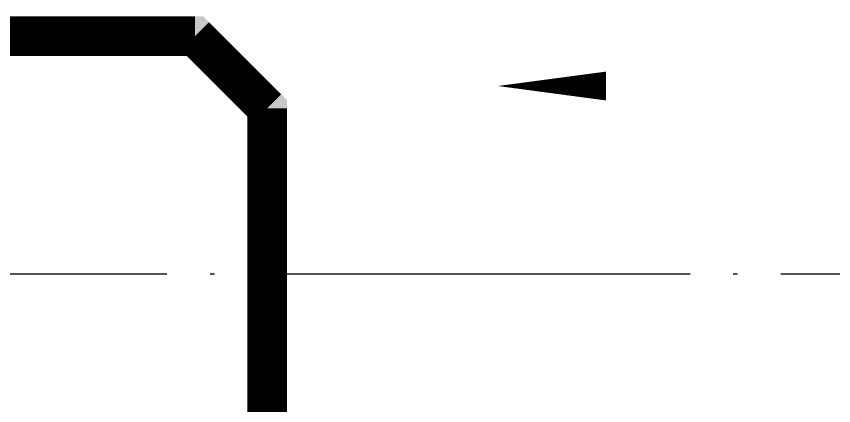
# Model space of a CAD drawing. Extents: x 27938 to 1507990, y 110129 to 923079.
# Drawn here: x 869544 to 870678, y 673075 to 673615 of the extents above; entities that cross this region are included whole.
import ezdxf

# ---------------------------------------------------------------- set-up
doc = ezdxf.new("R2010")
doc.units = 0
doc.header["$LTSCALE"] = 1000
doc.header["$MEASUREMENT"] = 0
doc.linetypes.add('DOTE', pattern=[2.42, 2, -0.2, 0.02, -0.2])
doc.layers.add('DOTE', color=1, linetype='Continuous')
doc.layers.add('PIPE-废水', color=31, linetype='TG_F')
doc.layers.add('平面-排水沟', color=86, linetype='Continuous', lineweight=15)
doc.styles.add('TG_LINETYPE', font='SIMPLEX', dxfattribs={"width": 0.8, "height": 3, "bigfont": 'HZTXT'})
doc.linetypes.add('TG_F', pattern='A,2,-0.3,["F",TG_LINETYPE,S=0.1,R=0,X=-0.23,Y=-0.15],0', length=2.3)

msp = doc.modelspace()

# ---------------------------------------------------------------- hatches: boundary and pattern name
at = {"layer": 'PIPE-废水'}
for points in [[(869791.6, 673587.2), (869791.6, 673614.7), (869803, 673614.7)], [(869791.6, 673587.2), (869811, 673606.6), (869803, 673614.7)], [(869891.6, 673487.2), (869911, 673506.6), (869919.1, 673498.6)], [(869891.6, 673487.2), (869919.1, 673487.2), (869919.1, 673498.6)]]:
    msp.add_hatch(color=256, dxfattribs=at).paths.add_polyline_path(points)

# ---------------------------------------------------------------- linework, layer by layer
at = {"layer": 'DOTE', "color": 169, "linetype": 'DOTE', "ltscale": 0.3}
msp.add_line((879916.6, 673257.2), (825916.6, 673257.2), dxfattribs=at)
at = {"layer": 'PIPE-废水', "ltscale": 0.5, "const_width": 55}
for points in [[(869791.6, 673587.2), (868969.5, 673587.2)], [(869791.6, 673587.2), (869891.6, 673487.2)], [(869891.6, 672113.5), (869891.6, 673487.2)]]:
    msp.add_lwpolyline(points, dxfattribs=at)
at = {"layer": '平面-排水沟', "color": 8}
msp.add_lwpolyline([(870633.4, 673518.1, 0, 0, 0), (870211.9, 673518.1, 0, 40, 0), (870361.9, 673518.1, 0, 0, 0)], format="xyseb", dxfattribs=at)

doc.saveas('drawing.dxf')
